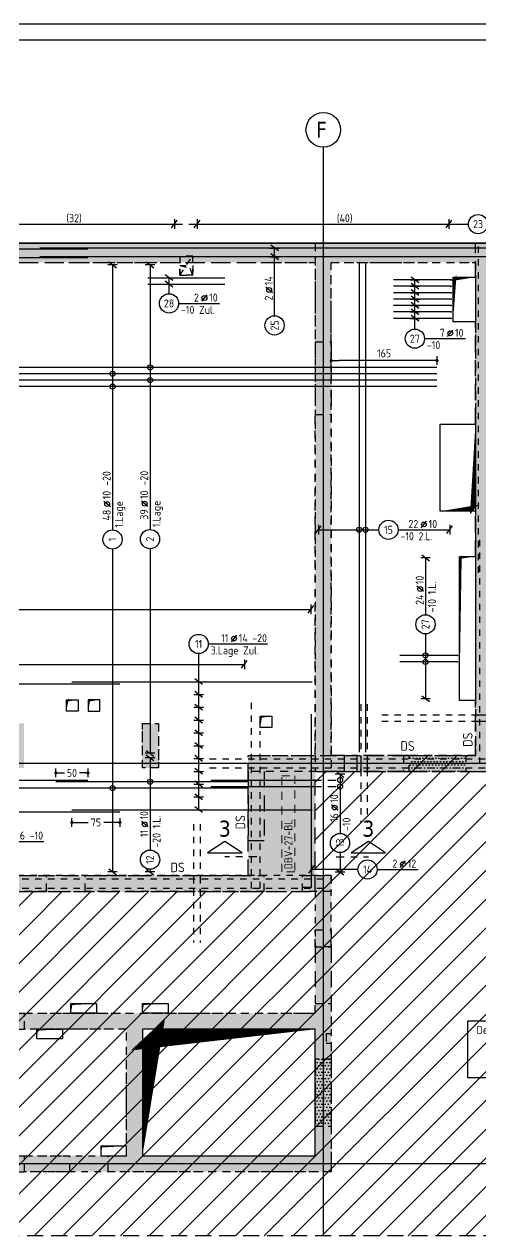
# Model space of a CAD drawing. Extents: x 0 to 77.2, y -0.6 to 30.
# Drawn here: x 32.38 to 39.51, y 10.78 to 29.7 of the extents above; entities that cross this region are included whole.
import ezdxf
from ezdxf.enums import TextEntityAlignment as Align

# ---------------------------------------------------------------- set-up
doc = ezdxf.new("R2010")
doc.units = 0
doc.header["$LTSCALE"] = 0.5
for name, pattern in [('AUSGEZOGEN', [1000.01, 1000, 0.01]), ('DASHED', [0.75, 0.5, -0.25]), ('DOT', [0.175, 0.05, -0.125]), ('HIDDEN', [0.375, 0.25, -0.125]), ('HIDDEN2', [0.187, 0.125, -0.062]), ('PUNKT', [0.175, 0.05, -0.125]), ('STRICHLINIE', [0.75, 0.5, -0.25]), ('STRICHPUNKT2', [0.55, 0.25, -0.125, 0.05, -0.125]), ('VERDECKT', [0.375, 0.25, -0.125])]:
    doc.linetypes.add(name, pattern=pattern)
for name, color, linetype in [('ACHSEN', 7, 'Continuous'), ('BETON', 7, 'Continuous'), ('Brüstung 1.UG', 7, 'Continuous'), ('Brüstung EG', 7, 'Continuous'), ('DD', 7, 'Continuous'), ('DRUEBER', 7, 'Continuous'), ('DS', 7, 'Continuous'), ('EG', 7, 'Continuous'), ('grau_dunkel', 7, 'Continuous'), ('grau_hell', 7, 'Continuous'), ('grau_mittel', 7, 'Continuous'), ('HILFE', 7, 'Continuous'), ('MASSE', 7, 'Continuous'), ('OBJEKT', 7, 'Continuous'), ('RAHMEN', 7, 'Continuous'), ('RND', 7, 'Continuous'), ('SCHATTEN', 7, 'Continuous'), ('SCHNITTE', 7, 'Continuous'), ('SFP_Achsen', 7, 'Continuous'), ('TEXT', 7, 'Continuous'), ('TWP_Auflager_Schraff', 7, 'Continuous'), ('VERDECKT', 7, 'Continuous'), ('VERDECKT2', 7, 'Continuous')]:
    doc.layers.add(name, color=color, linetype=linetype)
doc.styles.add('helv', font='tahoma.ttf')
doc.styles.add('txt', font='isocp.shx')
doc.dimstyles.new('DOT_I', dxfattribs={"dimscale": 0.5, "dimtxt": 0.25, "dimasz": 0.25, "dimexe": 0.1, "dimexo": 0.3, "dimgap": 0.1, "dimtad": 1, "dimdec": 3, "dimzin": 3, "dimtxsty": 'txt', "dimblk": 'DOT', "dimblk1": 'DOT', "dimblk2": 'DOT', "dimsah": 1, "dimcen": 0.1, "dimse1": 1, "dimse2": 1, "dimazin": 0, "dimtfac": 1, "dimtdec": 4, "dimtix": 1, "dimtmove": 2, "dimatfit": 3, "dimfxl": 0, "dimtvp": 1, "dimtolj": 1, "dimtzin": 0, "dimarcsym": 0})
pattern_1 = [(0, (-74.13047, 366.186844), (0.025, 0.05), [0, -0.05])]

# ---------------------------------------------------------------- blocks, each defined once
blk = doc.blocks.new('DOT')
at = {"layer": 'MASSE', "color": 7, "linetype": 'Continuous'}
for p, q in [((0, 0), (-1, 0)), ((0, 0.54), (0, -0.54))]:
    blk.add_line(p, q, dxfattribs=at)
at = {"layer": 'MASSE', "color": 7, "linetype": 'Continuous', "const_width": 0.2}
blk.add_lwpolyline([(-0.1, 0, 1), (0.1, 0, 1)], format="xyb", close=True, dxfattribs=at)
blk = doc.blocks.new('*D20')
at = {"layer": 'Defpoints', "color": 0, "linetype": 'AUSGEZOGEN', "transparency": 16777216}
for p in [(37.179, 24.448), (37.179, 24.448), (38.829, 24.448)]:
    blk.add_point(p, dxfattribs=at)
at = {"layer": 'MASSE', "color": 0, "linetype": 'AUSGEZOGEN', "lineweight": -2, "transparency": 16777216}
blk.add_line((38.704, 24.448), (37.304, 24.448), dxfattribs=at)
at = {"layer": 'MASSE', "color": 0, "linetype": 'AUSGEZOGEN', "lineweight": -2, "transparency": 16777216, "xscale": 0.125, "yscale": 0.125, "zscale": 0.125, "rotation": 180}
blk.add_blockref('DOT', (37.179, 24.448), dxfattribs=at)
at = {"layer": 'MASSE', "color": 0, "linetype": 'AUSGEZOGEN', "lineweight": -2, "transparency": 16777216, "xscale": 0.125, "yscale": 0.125, "zscale": 0.125}
blk.add_blockref('DOT', (38.829, 24.448), dxfattribs=at)
at = {"layer": 'MASSE', "color": 0, "linetype": 'AUSGEZOGEN', "transparency": 16777216, "insert": (38.004, 24.56), "char_height": 0.125, "attachment_point": 5, "style": 'txt'}
blk.add_mtext('\\A1;165', dxfattribs=at)
blk = doc.blocks.new('lei_gre')
at = {"layer": 'RND', "color": 7, "linetype": 'Continuous'}
for p, q in [((-0.09, -0.12), (0.09, 0.12)), ((0, 0.15), (0, -0.15))]:
    blk.add_line(p, q, dxfattribs=at)
blk = doc.blocks.new('RND_LEI')
at = {"layer": 'RND', "color": 7, "linetype": 'Continuous'}
blk.add_line((1.022, 0.066), (1.19, 0.27), dxfattribs=at)
for centre, radius in [((0, 0), 0.3), ((1.106, 0.168), 0.075)]:
    blk.add_circle(centre, radius, dxfattribs=at)
at = {"layer": 'RND', "color": 7, "linetype": 'Continuous', "style": 'txt'}
blk.add_attdef('POSL', text='', height=0.25, dxfattribs=at).set_placement((0, 0), align=Align.MIDDLE)
blk.add_attdef('ANZ', text='', height=0.25, dxfattribs=at).set_placement((0.931, 0.057), align=Align.RIGHT)
for tag, p in [('DUM', (1.253, 0.057)), ('ABSTD', (1.674, 0.057)), ('POSTXT', (0.374, -0.327))]:
    blk.add_attdef(tag, p, '', height=0.25, dxfattribs=at)
blk = doc.blocks.new('*D33')
at = {"layer": 'Defpoints', "color": 0, "linetype": 'AUSGEZOGEN', "transparency": 16777216}
for p in [(32.879, 18.008), (32.879, 18.008), (33.379, 18.008)]:
    blk.add_point(p, dxfattribs=at)
at = {"layer": 'MASSE', "color": 0, "linetype": 'AUSGEZOGEN', "lineweight": -2, "transparency": 16777216}
for p, q in [((33.004, 18.008), (33.011, 18.008)), ((33.254, 18.008), (33.248, 18.008))]:
    blk.add_line(p, q, dxfattribs=at)
at = {"layer": 'MASSE', "color": 0, "linetype": 'AUSGEZOGEN', "lineweight": -2, "transparency": 16777216, "xscale": 0.125, "yscale": 0.125, "zscale": 0.125, "rotation": 180}
blk.add_blockref('DOT', (32.879, 18.008), dxfattribs=at)
at = {"layer": 'MASSE', "color": 0, "linetype": 'AUSGEZOGEN', "lineweight": -2, "transparency": 16777216, "xscale": 0.125, "yscale": 0.125, "zscale": 0.125}
blk.add_blockref('DOT', (33.379, 18.008), dxfattribs=at)
at = {"layer": 'MASSE', "color": 0, "linetype": 'AUSGEZOGEN', "transparency": 16777216, "insert": (33.129, 18.008), "char_height": 0.125, "attachment_point": 5, "style": 'txt'}
blk.add_mtext('\\A1;50', dxfattribs=at)
blk = doc.blocks.new('*D39')
at = {"layer": 'Defpoints', "color": 0, "linetype": 'AUSGEZOGEN', "transparency": 16777216}
for p in [(33.129, 17.235), (33.129, 17.235), (33.879, 17.235)]:
    blk.add_point(p, dxfattribs=at)
at = {"layer": 'MASSE', "color": 0, "linetype": 'AUSGEZOGEN', "lineweight": -2, "transparency": 16777216}
for p, q in [((33.254, 17.235), (33.383, 17.235)), ((33.754, 17.235), (33.626, 17.235))]:
    blk.add_line(p, q, dxfattribs=at)
at = {"layer": 'MASSE', "color": 0, "linetype": 'AUSGEZOGEN', "lineweight": -2, "transparency": 16777216, "xscale": 0.125, "yscale": 0.125, "zscale": 0.125, "rotation": 180}
blk.add_blockref('DOT', (33.129, 17.235), dxfattribs=at)
at = {"layer": 'MASSE', "color": 0, "linetype": 'AUSGEZOGEN', "lineweight": -2, "transparency": 16777216, "xscale": 0.125, "yscale": 0.125, "zscale": 0.125}
blk.add_blockref('DOT', (33.879, 17.235), dxfattribs=at)
at = {"layer": 'MASSE', "color": 0, "linetype": 'AUSGEZOGEN', "transparency": 16777216, "insert": (33.504, 17.235), "char_height": 0.125, "attachment_point": 5, "style": 'txt'}
blk.add_mtext('\\A1;75', dxfattribs=at)
blk = doc.blocks.new('SCHN-1')
at = {"layer": 'SCHNITTE', "color": 5, "linetype": 'Continuous'}
blk.add_lwpolyline([(0.54, 0.125), (0, 0.485), (-0.54, 0.125)], close=True, dxfattribs=at)
at = {"layer": 'SCHNITTE', "color": 6, "linetype": 'Continuous', "style": 'helv'}
blk.add_attdef('SCHN-1', text='', height=0.5, dxfattribs=at).set_placement((0, 0.635), align=Align.CENTER)
blk = doc.blocks.new('A1-35-0')
at = {"layer": 'RAHMEN'}
blk.add_line((118.9, 59.4), (0, 59.4), dxfattribs=at)
at = {"layer": 'RAHMEN', "color": 5}
blk.add_line((118.4, 58.9), (2, 58.9), dxfattribs=at)

msp = doc.modelspace()

# ---------------------------------------------------------------- hatches: boundary and pattern name
at = {"layer": 'Brüstung 1.UG', "linetype": 'AUSGEZOGEN'}
h = msp.add_hatch(dxfattribs=at)
h.set_pattern_fill('DOTS', color=102, scale=0.8, double=1)
h.set_pattern_definition([(0, (-73.44199, 466.186844), (0.025, 0.05), [0, -0.05])])
h.paths.add_polyline_path([(36.9295, 13.0737), (37.1795, 13.0737), (37.1795, 13.5403), (36.9295, 13.5403)])
h.paths.add_polyline_path([(36.9295, 12.4903), (37.1795, 12.4903), (37.1795, 13.0737), (36.9295, 13.0737)])
at = {"layer": 'Brüstung EG', "linetype": 'DOT'}
h = msp.add_hatch(dxfattribs=at)
h.set_pattern_fill('DOTS', color=102, scale=0.8, double=1)
h.set_pattern_definition(pattern_1)
h.paths.add_polyline_path([(14.4045, 25.9803), (14.4045, 26.2803), (10.9295, 26.2803), (10.9295, 25.9803)])
h.paths.add_polyline_path([(21.9045, 25.9803), (21.9045, 26.2803), (14.7045, 26.2803), (14.7045, 25.9803)])
h.paths.add_polyline_path([(29.4045, 25.9803), (29.4045, 26.2803), (22.2045, 26.2803), (22.2045, 25.9803)])
h.paths.add_polyline_path([(36.9295, 25.9803), (36.9295, 26.2803), (29.7045, 26.2803), (29.7045, 25.9803)])
h.paths.add_polyline_path([(43.1545, 12.0553), (43.4545, 12.0553), (43.4545, 18.0303), (43.1545, 18.0303)])
h.paths.add_polyline_path([(43.1545, 10.7803), (43.4545, 10.7803), (43.4545, 11.7553), (43.1545, 11.7553)])
h = msp.add_hatch(dxfattribs=at)
h.set_pattern_fill('DOTS', color=102, scale=0.8, double=1)
h.set_pattern_definition([(0, (-44.31547, 366.186844), (0.025, 0.05), [0, -0.05])])
h.paths.add_polyline_path([(39.2795, 18.2803), (38.3945, 18.2803), (38.3945, 18.1553), (39.2795, 18.1553)])
h.paths.add_polyline_path([(39.2795, 18.1553), (38.3945, 18.1553), (38.3945, 18.0303), (39.2795, 18.0303)])
at = {"layer": 'EG', "linetype": 'AUSGEZOGEN'}
h = msp.add_hatch(dxfattribs=at)
h.set_pattern_fill('DOTS', scale=0.8, double=1)
h.set_pattern_definition(pattern_1)
h.paths.add_polyline_path([(39.4295, 25.9803), (39.4295, 18.2803), (39.2795, 18.2803), (39.2795, 18.0303), (39.6795, 18.0303), (39.6795, 25.9803), (43.1545, 25.9803), (43.1545, 21.2803), (43.4545, 21.2803), (43.4545, 26.2803), (36.9295, 26.2803), (36.9295, 18.0303), (38.3945, 18.0303), (38.3945, 18.2803), (37.1795, 18.2803), (37.1795, 25.9803)])
h.paths.add_polyline_path([(43.1545, 18.0303), (43.4545, 18.0303), (43.4545, 18.7803), (43.1545, 18.7803)], flags=17)
h.paths.add_polyline_path([(43.4545, 11.7553), (43.4545, 12.0553), (43.1545, 12.0553), (43.1545, 11.7553)])
h.paths.add_polyline_path([(8.4295, 16.1553), (14.5145, 16.1553), (14.5145, 12.0303), (14.3645, 12.0303), (14.3645, 11.7803), (14.9145, 11.7803), (14.9145, 12.0303), (14.7645, 12.0303), (14.7645, 14.7153), (17.6145, 14.7153), (17.6145, 12.0303), (15.9245, 12.0303), (15.9245, 11.7803), (28.8495, 11.7803), (28.8495, 12.0303), (20.2295, 12.0303), (20.2295, 15.3753), (21.3545, 15.3753), (21.3545, 15.6253), (20.2295, 15.6253), (20.2295, 16.4053), (17.4645, 16.4053), (17.4645, 16.1553), (17.6145, 16.1553), (17.6145, 14.9653), (14.7645, 14.9653), (14.7645, 16.1553), (16.5795, 16.1553), (16.5795, 16.4053), (8.1795, 16.4053), (8.1795, 11.7803), (8.5792, 11.7803), (8.5792, 12.0303), (8.4295, 12.0303)])
h.paths.add_polyline_path([(9.5895, 12.0303), (9.5895, 11.7803), (13.3545, 11.7803), (13.3545, 12.0303)], flags=17)
h.paths.add_polyline_path([(17.8645, 12.0303), (18.7795, 12.0303), (18.7795, 16.1553), (17.8645, 16.1553)], flags=16)
h.paths.add_polyline_path([(19.9795, 16.1553), (19.0295, 16.1553), (19.0295, 12.0303), (19.9795, 12.0303)], flags=16)
h.paths.add_polyline_path([(22.7545, 15.6253), (22.7545, 15.3753), (25.1045, 15.3753), (25.1045, 15.6253)], flags=17)
h.paths.add_polyline_path([(28.6545, 15.3753), (28.6545, 15.6253), (26.5045, 15.6253), (26.5045, 15.3753)], flags=17)
h.paths.add_polyline_path([(30.0545, 15.6253), (30.0545, 15.3753), (31.1045, 15.3753), (31.1045, 12.0303), (29.8595, 12.0303), (29.8595, 11.7803), (31.5045, 11.7803), (31.5045, 12.0303), (31.3545, 12.0303), (31.3545, 14.0053), (31.5045, 14.0053), (31.5045, 14.2553), (31.3545, 14.2553), (31.3545, 16.1553), (36.9295, 16.1553), (36.9295, 15.29), (37.1795, 15.29), (37.1795, 16.4053), (31.1045, 16.4053), (31.1045, 15.6253)])
h.paths.add_polyline_path([(32.3895, 14.2553), (32.3895, 14.0053), (33.9795, 14.0053), (33.9795, 12.0303), (32.3895, 12.0303), (32.3895, 11.7803), (37.1795, 11.7803), (37.1795, 12.4903), (36.9295, 12.4903), (36.9295, 12.0303), (34.2295, 12.0303), (34.2295, 14.0053), (36.9295, 14.0053), (36.9295, 13.5403), (37.1795, 13.5403), (37.1795, 14.405), (36.9295, 14.405), (36.9295, 14.2553)])
h.paths.add_polyline_path([(34.2295, 18.0853), (34.4795, 18.0853), (34.4795, 18.7803), (34.2295, 18.7803)])
h.paths.add_polyline_path([(32.3795, 18.7803), (32.1295, 18.7803), (32.1295, 18.0853), (32.3795, 18.0853)])
h.paths.add_polyline_path([(30.7295, 18.7803), (30.4795, 18.7803), (30.4795, 18.0853), (30.7295, 18.0853)])
h.paths.add_polyline_path([(28.6295, 18.7803), (28.3795, 18.7803), (28.3795, 18.0853), (28.6295, 18.0853)])
h.paths.add_polyline_path([(26.7295, 18.0853), (26.9795, 18.0853), (26.9795, 18.7803), (26.7295, 18.7803)])
h.paths.add_polyline_path([(24.8795, 18.7803), (24.6295, 18.7803), (24.6295, 18.0853), (24.8795, 18.0853)])
h.paths.add_polyline_path([(23.2295, 18.7803), (22.9795, 18.7803), (22.9795, 18.0853), (23.2295, 18.0853)])
h.paths.add_polyline_path([(21.1295, 18.7803), (20.8795, 18.7803), (20.8795, 18.0853), (21.1295, 18.0853)])
h.paths.add_polyline_path([(19.4795, 18.7803), (19.2295, 18.7803), (19.2295, 18.0853), (19.4795, 18.0853)])
h.paths.add_polyline_path([(17.3795, 18.7803), (17.1295, 18.7803), (17.1295, 18.0853), (17.3795, 18.0853)])
h.paths.add_polyline_path([(15.4795, 18.0853), (15.7295, 18.0853), (15.7295, 18.7803), (15.4795, 18.7803)])
h.paths.add_polyline_path([(13.3795, 18.0853), (13.6295, 18.0853), (13.6295, 18.7803), (13.3795, 18.7803)])
h.paths.add_polyline_path([(9.4645, 18.2803), (9.4645, 18.0303), (10.9295, 18.0303), (10.9295, 26.2803), (4.5295, 26.2803), (4.5295, 19.2053), (4.4795, 19.2053), (4.4795, 14.4753), (4.0245, 14.4753), (4.0245, 14.1753), (4.6895, 14.1753), (4.6895, 25.9803), (8.1795, 25.9803), (8.1795, 18.0303), (8.5795, 18.0303), (8.5795, 18.2803), (8.4295, 18.2803), (8.4295, 25.9803), (10.6795, 25.9803), (10.6795, 18.2803)])
h.paths.add_polyline_path([(14.7045, 25.9803), (14.7045, 26.2803), (14.4045, 26.2803), (14.4045, 25.9803)])
h.paths.add_polyline_path([(21.9045, 26.2803), (21.9045, 25.9803), (22.2045, 25.9803), (22.2045, 26.2803)])
h.paths.add_polyline_path([(29.7045, 25.9803), (29.7045, 26.2803), (29.4045, 26.2803), (29.4045, 25.9803)])
h.paths.add_polyline_path([(4.4795, 10.7803), (4.6895, 10.7803), (4.6895, 12.1253), (4.0245, 12.1253), (4.0245, 11.8253), (4.4795, 11.8253)])
at = {"layer": 'grau_hell', "linetype": 'AUSGEZOGEN'}
h = msp.add_hatch(dxfattribs=at)
h.set_pattern_fill('ANSI31', color=9, scale=0.1, style=0, double=1)
h.set_pattern_definition([(45, (74.48588, 12.31453), (-0.2245064, 0.2245064), [])])
h.paths.add_polyline_path([(8.1795, 20.7903), (6.7295, 20.7903), (6.7295, 20.6503), (6.2045, 20.6503), (6.2045, 20.7903), (4.5295, 20.7903), (4.5295, 19.2053), (4.4795, 19.2053), (4.4795, 14.4753), (4.0245, 14.4753), (4.0245, 11.8253), (4.4795, 11.8253), (4.4795, 10.7803), (43.4545, 10.7803), (43.4545, 21.7903), (41.7045, 21.7903), (41.7045, 21.6503), (41.1295, 21.6503), (41.1295, 21.7903), (39.6795, 21.7903), (39.6795, 18.0303), (39.2795, 18.0303), (39.2795, 18.2803), (38.3945, 18.2803), (38.3945, 18.0303), (36.9295, 18.0303), (36.9295, 16.1553), (31.3545, 16.1553), (31.3545, 11.7803), (23.867, 11.7803), (23.867, 15.3753), (22.7545, 15.3753), (22.7545, 15.6253), (21.3545, 15.6253), (21.3545, 15.3753), (19.9795, 15.3753), (19.9795, 12.0303), (17.8645, 12.0303), (17.8645, 16.1553), (17.4645, 16.1553), (17.4645, 16.4053), (16.5795, 16.4053), (16.5795, 16.1553), (10.9295, 16.1553), (10.9295, 18.0303), (9.4645, 18.0303), (9.4645, 18.2803), (8.5795, 18.2803), (8.5795, 18.0303), (8.1795, 18.0303)])
at = {"layer": 'grau_hell'}
h = msp.add_hatch(color=9, dxfattribs=at)
h.paths.add_polyline_path([(37.5794, 18.2803), (37.3795, 18.2803), (37.3795, 18.0303), (37.5794, 18.0303)])
h.paths.add_polyline_path([(32.7345, 16.4053), (32.7345, 16.1553), (33.3345, 16.1553), (33.3345, 16.4053)])
h.paths.add_polyline_path([(31.1045, 15.1753), (31.3545, 15.1753), (31.3545, 15.3753), (31.1045, 15.3753)])
h.paths.add_polyline_path([(31.3545, 13.8053), (31.3545, 14.0053), (31.1045, 14.0053), (31.1045, 13.8053)])
h.paths.add_polyline_path([(30.1045, 11.7803), (30.1045, 12.0303), (29.9045, 12.0303), (29.9045, 11.7803)])
msp.add_hatch(color=9, dxfattribs=at).paths.add_polyline_path([(36.1295, 16.9553), (35.8795, 16.9553), (35.8795, 16.4053), (36.1295, 16.4053), (36.1295, 16.1553), (36.7295, 16.1553), (36.7295, 16.4053), (36.9295, 16.4053), (36.9295, 18.0303), (36.1295, 18.0303)])
at = {"layer": 'grau_mittel'}
h = msp.add_hatch(color=61, dxfattribs=at)
h.paths.add_polyline_path([(43.1545, 21.9983), (43.1545, 21.2803), (43.4545, 21.2803), (43.4545, 26.2803), (36.9295, 26.2803), (36.9295, 24.7403), (37.1795, 24.7403), (37.1795, 25.9803), (39.4295, 25.9803), (39.4295, 18.2803), (38.3045, 18.2803), (38.3045, 18.0303), (39.6795, 18.0303), (39.6795, 25.9803), (43.1545, 25.9803)])
h.paths.add_polyline_path([(43.4545, 21.2803), (43.1545, 21.2803), (43.1545, 18.7803), (43.4545, 18.7803)], flags=17)
h.paths.add_polyline_path([(43.4545, 18.7803), (43.1545, 18.7803), (43.1545, 18.0303), (43.4545, 18.0303)], flags=17)
h.paths.add_polyline_path([(43.1545, 12.0553), (43.4545, 12.0553), (43.4545, 18.0303), (43.1545, 18.0303)])
h.paths.add_polyline_path([(43.4545, 11.7553), (43.4545, 12.0553), (43.1545, 12.0553), (43.1545, 11.7553)])
h.paths.add_polyline_path([(43.4545, 11.7553), (43.1545, 11.7553), (43.1545, 10.7803), (43.4545, 10.7803)])
h.paths.add_polyline_path([(37.1795, 24.7403), (36.9295, 24.7403), (36.9295, 23.6053), (37.1795, 23.6053)], flags=17)
h.paths.add_polyline_path([(36.9295, 18.2803), (35.8795, 18.2803), (35.8795, 18.0303), (37.1795, 18.0303), (37.1795, 23.6053), (36.9295, 23.6053)])
h.paths.add_polyline_path([(37.3795, 18.2803), (37.1795, 18.2803), (37.1795, 18.0303), (37.3795, 18.0303)], flags=17)
h.paths.add_polyline_path([(38.3045, 18.0303), (38.3045, 18.2803), (37.5794, 18.2803), (37.5794, 18.0303)], flags=17)
h.paths.add_polyline_path([(35.8795, 16.9553), (36.1295, 16.9553), (36.1295, 18.0303), (35.8795, 18.0303)])
h.paths.add_polyline_path([(36.7295, 16.4053), (36.7295, 16.1553), (37.1795, 16.1553), (37.1795, 16.4053)])
h.paths.add_polyline_path([(36.1295, 16.1553), (36.1295, 16.4053), (33.3345, 16.4053), (33.3345, 16.1553)])
h.paths.add_polyline_path([(32.7345, 16.1553), (32.7345, 16.4053), (31.1045, 16.4053), (31.1045, 15.3753), (31.3545, 15.3753), (31.3545, 16.1553)])
h.paths.add_polyline_path([(31.3545, 15.1753), (31.1045, 15.1753), (31.1045, 14.0053), (31.5045, 14.0053), (31.5045, 14.2553), (31.3545, 14.2553), (31.3545, 14.2553)])
h.paths.add_polyline_path([(32.3895, 14.0053), (32.3895, 14.2553), (31.5045, 14.2553), (31.5045, 14.0053)])
h.paths.add_polyline_path([(32.3895, 14.2553), (32.3895, 14.0053), (33.9795, 14.0053), (33.9795, 12.0303), (33.6945, 12.0303), (33.6945, 11.7803), (37.1795, 11.7803), (37.1795, 12.4903), (36.9295, 12.4903), (36.9295, 12.0303), (34.2295, 12.0303), (34.2295, 14.0053), (36.9295, 14.0053), (36.9295, 13.5403), (37.1795, 13.5403), (37.1795, 13.7903), (37.0995, 13.7903), (37.0995, 13.9403), (37.1795, 13.9403), (37.1795, 14.405), (36.9295, 14.405), (36.9295, 14.2553)])
h.paths.add_polyline_path([(36.9295, 14.405), (37.1795, 14.405), (37.1795, 15.29), (36.9295, 15.29)])
h.paths.add_polyline_path([(37.1795, 15.29), (37.1795, 15.5553), (36.9295, 15.5553), (36.9295, 15.29)])
h.paths.add_polyline_path([(37.1795, 13.5403), (36.9295, 13.5403), (36.9295, 12.4903), (37.1795, 12.4903)], flags=17)
h.paths.add_polyline_path([(32.3895, 12.0303), (32.3895, 11.7803), (33.0945, 11.7803), (33.0945, 12.0303)])
h.paths.add_polyline_path([(32.3895, 11.7803), (32.3895, 12.0303), (31.5045, 12.0303), (31.5045, 11.7803)])
h.paths.add_polyline_path([(31.5045, 11.7803), (31.5045, 12.0303), (31.3545, 12.0303), (31.3545, 13.8053), (31.1045, 13.8053), (31.1045, 12.0303), (30.1045, 12.0303), (30.1045, 11.7803)])
h.paths.add_polyline_path([(20.7295, 12.0303), (20.7295, 11.7803), (29.9045, 11.7803), (29.9045, 12.0303)])
h.paths.add_polyline_path([(20.5295, 11.7803), (20.5295, 12.0303), (19.0295, 12.0303), (19.0295, 16.1553), (19.9795, 16.1553), (20.2295, 16.1553), (20.2295, 16.4053), (17.4645, 16.4053), (17.4645, 16.1553), (17.6145, 16.1553), (17.6145, 14.9653), (16.3245, 14.9653), (16.3245, 14.7153), (17.8645, 14.7153), (17.8645, 16.1553), (18.7795, 16.1553), (18.7795, 12.0303), (17.8645, 12.0303), (16.3245, 12.0303), (16.3245, 11.7803)])
h.paths.add_polyline_path([(15.9245, 11.7803), (16.1245, 11.7803), (16.1245, 12.0303), (15.9245, 12.0303)])
h.paths.add_polyline_path([(15.9245, 11.7803), (15.9245, 12.0303), (14.9145, 12.0303), (14.9145, 11.7803)])
h.paths.add_polyline_path([(14.9145, 11.7803), (14.9145, 12.0303), (14.7645, 12.0303), (14.7645, 14.7153), (15.0145, 14.7153), (16.1245, 14.7153), (16.1245, 14.9653), (14.7645, 14.9653), (14.7645, 15.1153), (14.7645, 15.5103), (14.5145, 15.5103), (14.5145, 12.0303), (14.3645, 12.0303), (14.3645, 11.7803)])
h.paths.add_polyline_path([(14.3645, 11.7803), (14.3645, 12.0303), (13.3545, 12.0303), (13.3545, 11.7803)])
h.paths.add_polyline_path([(13.1545, 11.7803), (13.3545, 11.7803), (13.3545, 12.0303), (13.1545, 12.0303)], flags=16)
h.paths.add_polyline_path([(12.9545, 11.7803), (12.9545, 12.0303), (9.9895, 12.0303), (9.9895, 11.7803)], flags=16)
h.paths.add_polyline_path([(9.5895, 11.7803), (9.7895, 11.7803), (9.7895, 12.0303), (9.5895, 12.0303)], flags=16)
h.paths.add_polyline_path([(9.5895, 11.7803), (9.5895, 12.0303), (8.5795, 12.0303), (8.5795, 11.7803)])
h.paths.add_polyline_path([(8.5795, 11.7803), (8.5795, 12.0303), (8.4295, 12.0303), (8.4295, 16.1553), (14.5145, 16.1553), (14.5145, 15.6603), (14.7645, 15.6603), (14.7645, 16.1553), (14.9145, 16.1553), (15.8245, 16.1553), (15.8245, 16.4053), (8.1795, 16.4053), (8.1795, 11.7803)])
h.paths.add_polyline_path([(16.5795, 16.1553), (16.5795, 16.4053), (16.2245, 16.4053), (16.2245, 16.1553)])
h.paths.add_polyline_path([(17.4645, 16.1553), (17.4645, 16.4053), (16.5795, 16.4053), (16.5795, 16.1553)], flags=17)
h.paths.add_polyline_path([(10.6795, 16.4053), (10.9295, 16.4053), (10.9295, 18.0303), (10.6795, 18.0303)])
h.paths.add_polyline_path([(10.9295, 26.2803), (4.5295, 26.2803), (4.5295, 19.2053), (4.4795, 19.2053), (4.4795, 14.4753), (4.0245, 14.4753), (4.0245, 14.1753), (4.6895, 14.1753), (4.6895, 25.9803), (4.7545, 25.9803), (4.7545, 25.9803), (8.1795, 25.9803), (8.1795, 21.1153), (8.1795, 18.0303), (9.5545, 18.0303), (9.5545, 18.2803), (8.4295, 18.2803), (8.4295, 25.9803), (8.6295, 25.9803), (10.6795, 25.9803), (10.6795, 24.7403), (10.9295, 24.7403)])
h.paths.add_polyline_path([(10.6795, 23.6053), (10.9295, 23.6053), (10.9295, 24.7403), (10.6795, 24.7403)])
h.paths.add_polyline_path([(10.6795, 18.0303), (10.9295, 18.0303), (10.9295, 23.6053), (10.6795, 23.6053)])
h.paths.add_polyline_path([(9.9795, 18.2803), (9.8294, 18.2803), (9.8294, 18.0303), (10.6795, 18.0303), (10.6795, 18.2803)], flags=17)
h.paths.add_polyline_path([(9.6295, 18.2803), (9.5545, 18.2803), (9.5545, 18.0303), (9.6295, 18.0303)], flags=17)
h.paths.add_polyline_path([(10.9295, 26.2803), (10.9295, 25.9803), (14.4045, 25.9803), (14.4045, 26.2803)])
h.paths.add_polyline_path([(14.7045, 26.2803), (14.4045, 26.2803), (14.4045, 25.9803), (14.7045, 25.9803)])
h.paths.add_polyline_path([(21.9045, 25.9803), (21.9045, 26.2803), (14.7045, 26.2803), (14.7045, 25.9803)])
h.paths.add_polyline_path([(22.2045, 25.9803), (22.2045, 26.2803), (21.9045, 26.2803), (21.9045, 25.9803)])
h.paths.add_polyline_path([(29.4045, 25.9803), (29.4045, 26.2803), (22.2045, 26.2803), (22.2045, 25.9803)])
h.paths.add_polyline_path([(29.4045, 25.9803), (29.7045, 25.9803), (29.7045, 26.2803), (29.4045, 26.2803)])
h.paths.add_polyline_path([(36.9295, 25.9803), (36.9295, 26.2803), (29.7045, 26.2803), (29.7045, 25.9803)])
h.paths.add_polyline_path([(4.7545, 14.1753), (4.4045, 14.1753), (4.4045, 12.1253), (4.7545, 12.1253)])
h.paths.add_polyline_path([(4.0245, 12.1253), (4.0245, 11.8253), (4.4795, 11.8253), (4.4795, 10.7803), (4.6895, 10.7803), (4.6895, 12.1253)])
h.paths.add_polyline_path([(13.3795, 18.0853), (13.6295, 18.0853), (13.6295, 18.7803), (13.3795, 18.7803)])
h.paths.add_polyline_path([(15.4795, 18.0853), (15.7295, 18.0853), (15.7295, 18.7803), (15.4795, 18.7803)])
h.paths.add_polyline_path([(17.3795, 18.7803), (17.1295, 18.7803), (17.1295, 18.0853), (17.3795, 18.0853)])
h.paths.add_polyline_path([(19.4795, 18.7803), (19.2295, 18.7803), (19.2295, 18.0853), (19.4795, 18.0853)])
h.paths.add_polyline_path([(20.8795, 18.0853), (21.1295, 18.0853), (21.1295, 18.7803), (20.8795, 18.7803)])
h.paths.add_polyline_path([(23.2295, 18.7803), (22.9795, 18.7803), (22.9795, 18.0853), (23.2295, 18.0853)])
h.paths.add_polyline_path([(24.6295, 18.0853), (24.8795, 18.0853), (24.8795, 18.7803), (24.6295, 18.7803)])
h.paths.add_polyline_path([(26.9795, 18.7803), (26.7295, 18.7803), (26.7295, 18.0853), (26.9795, 18.0853)])
h.paths.add_polyline_path([(28.6295, 18.7803), (28.3795, 18.7803), (28.3795, 18.0853), (28.6295, 18.0853)])
h.paths.add_polyline_path([(30.7295, 18.7803), (30.4795, 18.7803), (30.4795, 18.0853), (30.7295, 18.0853)])
h.paths.add_polyline_path([(32.3795, 18.7803), (32.1295, 18.7803), (32.1295, 18.0853), (32.3795, 18.0853)])
h.paths.add_polyline_path([(34.4795, 18.7803), (34.2295, 18.7803), (34.2295, 18.0853), (34.4795, 18.0853)])
h.paths.add_polyline_path([(39.6795, 18.2803), (39.6795, 18.0303), (43.1545, 18.0303), (43.1545, 18.2803)])

# ---------------------------------------------------------------- linework, layer by layer
at = {"layer": 'ACHSEN', "color": 140, "linetype": 'AUSGEZOGEN'}
for p, q in [((37.0545, 27.7803), (37.0545, 10.7803)), ((43.4545, 26.2803), (2.2545, 26.2803)), ((43.4545, 18.1553), (2.2545, 18.1553)), ((43.4545, 11.9053), (2.2545, 11.9053))]:
    msp.add_line(p, q, dxfattribs=at)
at = {"layer": 'BETON', "color": 6, "linetype": 'AUSGEZOGEN'}
msp.add_line((4.5295, 26.2803), (43.4545, 26.2803), dxfattribs=at)
for points in [[(39.0795, 25.7503), (39.4295, 25.7503), (39.4295, 25.0503), (39.0795, 25.0503)], [(38.8795, 23.4553), (39.4295, 23.4553), (39.4295, 22.0953), (38.8795, 22.0953)], [(39.1795, 21.3903), (39.4295, 21.3903), (39.4295, 19.1403), (39.1795, 19.1403)], [(33.0445, 19.1503), (33.2245, 19.1503), (33.2245, 18.9703), (33.0445, 18.9703)], [(33.5645, 19.1503), (33.3845, 19.1503), (33.3845, 18.9703), (33.5645, 18.9703)], [(36.0688, 18.8953), (36.2488, 18.8953), (36.2488, 18.7153), (36.0688, 18.7153)], [(33.1145, 14.4053), (33.5145, 14.4053), (33.5145, 14.2553), (33.1145, 14.2553)], [(34.2295, 14.4053), (34.6295, 14.4053), (34.6295, 14.2553), (34.2295, 14.2553)], [(32.5794, 14.0053), (32.9795, 14.0053), (32.9795, 13.8553), (32.5794, 13.8553)], [(34.2295, 12.0303), (36.9295, 12.0303), (36.9295, 14.0053), (34.2295, 14.0053)], [(33.5795, 12.0303), (33.9795, 12.0303), (33.9795, 12.1803), (33.5795, 12.1803)]]:
    msp.add_lwpolyline(points, close=True, dxfattribs=at)
at = {"layer": 'Brüstung 1.UG', "color": 102, "linetype": 'DOT'}
for p, q in [((36.9295, 12.4903), (36.9295, 13.5403)), ((37.1795, 13.5403), (37.1795, 12.4903))]:
    msp.add_line(p, q, dxfattribs=at)
at = {"layer": 'Brüstung EG', "color": 102, "linetype": 'DOT'}
for p, q in [((29.7045, 26.2803), (36.9295, 26.2803)), ((29.7045, 25.9803), (36.9295, 25.9803)), ((38.3945, 18.2803), (39.2795, 18.2803)), ((39.2795, 18.0303), (38.3945, 18.0303))]:
    msp.add_line(p, q, dxfattribs=at)
at = {"layer": 'DD', "color": 7, "linetype": 'HIDDEN2'}
for p, q in [((34.8145, 25.9303), (34.9712, 25.8902)), ((34.9712, 25.8902), (35.0145, 25.7803))]:
    msp.add_line(p, q, dxfattribs=at)
msp.add_lwpolyline([(34.8145, 25.9303), (35.0145, 25.9303), (35.0145, 25.7803), (34.8145, 25.7803)], close=True, dxfattribs=at)
at = {"layer": 'DRUEBER', "color": 7, "linetype": 'PUNKT'}
msp.add_line((34.8145, 25.7803), (35.0145, 26.0803), dxfattribs=at)
msp.add_lwpolyline([(34.8145, 25.7803), (35.0145, 25.7803), (35.0145, 26.0803), (34.8145, 26.0803)], close=True, dxfattribs=at)
at = {"layer": 'DS', "color": 1, "linetype": 'DASHED'}
for p, q in [((39.4295, 25.7503), (39.4295, 26.2803)), ((39.4295, 23.4553), (39.4295, 25.0503)), ((39.4295, 21.3903), (39.4295, 22.0953)), ((39.4295, 18.2803), (39.4295, 19.1403)), ((35.8795, 16.4053), (35.8795, 18.2803)), ((35.8795, 18.2803), (39.4295, 18.2803)), ((36.9295, 16.1553), (36.9295, 18.0303)), ((36.9295, 18.0303), (39.6795, 18.0303)), ((31.1045, 16.4053), (35.8795, 16.4053)), ((31.3545, 16.1553), (36.9295, 16.1553))]:
    msp.add_line(p, q, dxfattribs=at)
at = {"layer": 'EG', "color": 7, "linetype": 'PUNKT', "lineweight": -2}
for points in [[(43.4545, 26.2803), (36.9295, 26.2803), (36.9295, 18.0303), (38.3945, 18.0303), (38.3945, 18.2803), (37.1795, 18.2803), (37.1795, 25.9803), (39.4295, 25.9803), (39.4295, 18.2803), (39.2795, 18.2803), (39.2795, 18.0303), (39.6795, 18.0303), (39.6795, 25.9803), (43.1545, 25.9803), (43.1545, 21.2803), (43.4545, 21.2803), (43.4545, 26.2803)], [(31.1045, 16.4053), (31.1045, 15.6253), (30.0545, 15.6253), (30.0545, 15.3753), (31.1045, 15.3753), (31.1045, 12.0303), (29.8595, 12.0303), (29.8595, 11.7803), (31.5045, 11.7803), (31.5045, 12.0303), (31.3545, 12.0303), (31.3545, 14.0053), (31.5045, 14.0053), (31.5045, 14.2553), (31.3545, 14.2553), (31.3545, 16.1553), (36.9295, 16.1553), (36.9295, 15.29), (37.1795, 15.29), (37.1795, 16.4053), (31.1045, 16.4053)], [(32.3895, 14.2553), (36.9295, 14.2553), (36.9295, 14.405), (37.1795, 14.405), (37.1795, 13.5403), (36.9295, 13.5403), (36.9295, 14.0053), (34.2295, 14.0053), (34.2295, 12.0303), (36.9295, 12.0303), (36.9295, 12.4903), (37.1795, 12.4903), (37.1795, 11.7803), (32.3895, 11.7803), (32.3895, 12.0303), (33.9795, 12.0303), (33.9795, 14.0053), (32.3895, 14.0053), (32.3895, 14.2553)]]:
    msp.add_lwpolyline(points, dxfattribs=at)
msp.add_lwpolyline([(34.2295, 18.7803), (34.4795, 18.7803), (34.4795, 18.0853), (34.2295, 18.0853)], close=True, dxfattribs=at)
at = {"layer": 'grau_dunkel', "color": 21}
msp.add_lwpolyline([(36.9295, 14.0053, 0, 0.31, 0), (34.2384, 13.8506, 0, 0, 0), (34.39, 13.9922, 0.3221, 0, 0), (34.2295, 12.0303, 0, 0, 0)], format="xyseb", dxfattribs=at)
at = {"layer": 'HILFE', "color": 102, "linetype": 'DASHED'}
msp.add_line((43.5545, 10.7803), (2.7545, 10.7803), dxfattribs=at)
at = {"layer": 'OBJEKT', "color": 1, "linetype": 'AUSGEZOGEN'}
msp.add_lwpolyline([(39.3123, 14.1353), (40.6241, 14.1353), (40.6241, 13.2462), (39.3123, 13.2462)], close=True, dxfattribs=at)
at = {"layer": 'RND', "color": 7, "linetype": 'AUSGEZOGEN'}
for p, q in [((31.5953, 26.5784), (34.7296, 26.5784)), ((35.085, 26.5784), (39.0162, 26.5784)), ((39.0162, 26.5784), (39.3209, 26.5784)), ((33.7631, 25.9434), (33.7631, 21.8035)), ((34.3488, 25.9427), (34.3488, 21.8093)), ((36.2934, 25.1469), (36.2934, 25.7869)), ((34.7957, 25.3405), (35.4357, 25.3405)), ((38.6343, 24.7899), (39.2743, 24.7899)), ((36.9771, 21.805), (37.9222, 21.805)), ((38.2222, 21.805), (39.0276, 21.805)), ((33.7631, 21.5035), (33.7631, 16.4631)), ((34.3488, 21.5093), (34.3488, 18.3157)), ((38.6502, 21.3664), (38.6502, 20.4783)), ((25.4979, 20.561), (36.8616, 20.561)), ((38.6502, 20.1783), (38.6502, 19.1666)), ((35.2578, 20.0223), (36.1845, 20.0223)), ((24.517, 19.7026), (35.8213, 19.7026)), ((34.3492, 18.2464), (34.3492, 16.8034)), ((37.3156, 17.9893), (37.3156, 17.0644)), ((31.7826, 16.9393), (32.6889, 16.9393)), ((37.3156, 16.7644), (37.3156, 16.4607)), ((34.3492, 16.5034), (34.3492, 16.4613)), ((37.8948, 16.5005), (38.5348, 16.5005))]:
    msp.add_line(p, q, dxfattribs=at)
at = {"layer": 'RND', "color": 7, "linetype": 'VERDECKT'}
msp.add_line((34.7296, 26.5784), (35.085, 26.5784), dxfattribs=at)
at = {"layer": 'RND', "color": 102, "linetype": 'AUSGEZOGEN'}
for p, q in [((36.2934, 25.7869), (36.2934, 26.2045)), ((34.6457, 25.4905), (34.6457, 25.741)), ((38.4843, 24.9399), (38.4843, 25.7071)), ((35.1078, 19.8723), (35.1078, 17.4328)), ((37.5948, 16.5005), (36.8711, 16.5005))]:
    msp.add_line(p, q, dxfattribs=at)
at = {"layer": 'RND', "color": 102, "linetype": 'VERDECKT'}
for p, q in [((36.8995, 17.8974), (37.3656, 17.8974)), ((36.8995, 17.7974), (37.3656, 17.7974))]:
    msp.add_line(p, q, dxfattribs=at)
at = {"layer": 'RND', "color": 1, "linetype": 'AUSGEZOGEN'}
for points in [[(33.3795, 26.1866), (25.5795, 26.1866)], [(40.4295, 26.2045), (32.6295, 26.2045)], [(33.3795, 26.0502), (25.5795, 26.0502)], [(40.4295, 26.0681), (32.6295, 26.0681)], [(37.6135, 25.9803), (37.6135, 18.3303)], [(37.7135, 25.9803), (37.7135, 18.3303)], [(34.3145, 25.741), (35.5145, 25.741)], [(34.3145, 25.641), (35.5145, 25.641)], [(39.0495, 25.7071), (38.1495, 25.7071)], [(39.0495, 25.6071), (38.1495, 25.6071)], [(39.0495, 25.5071), (38.1495, 25.5071)], [(39.0495, 25.4071), (38.1495, 25.4071)], [(39.0495, 25.3071), (38.1495, 25.3071)], [(39.0495, 25.2071), (38.1495, 25.2071)], [(39.0495, 25.1071), (38.1495, 25.1071)], [(38.8295, 24.2413), (27.3295, 24.2413)], [(38.8295, 24.3413), (31.0295, 24.3413)], [(38.8295, 24.0413), (27.3295, 24.0413)], [(38.8295, 24.1413), (31.0295, 24.1413)], [(39.1495, 19.8425), (38.2495, 19.8425)], [(39.1495, 19.7425), (38.2495, 19.7425)], [(22.0295, 19.4), (33.8795, 19.4)], [(33.1294, 19.4328), (36.8795, 19.4328)], [(36.7211, 16.2255), (36.8711, 16.2255), (36.8711, 18.9255)], [(39.657, 18.9104), (39.4669, 18.9104)], [(39.657, 18.8104), (39.4669, 18.8104)], [(37.6395, 18.2494), (37.6395, 18.0592)], [(37.7395, 18.2494), (37.7395, 18.0592)], [(21.8795, 17.8974), (33.3795, 17.8974)], [(35.8795, 17.8702), (32.8795, 17.8702)], [(35.2995, 17.8974), (36.8995, 17.8974)], [(35.2995, 17.7974), (36.8995, 17.7974)], [(35.8795, 17.7702), (24.3795, 17.7702)], [(33.1294, 17.4328), (36.8795, 17.4328)], [(22.0295, 17.4), (33.8795, 17.4)]]:
    msp.add_lwpolyline(points, dxfattribs=at)
at = {"layer": 'RND', "color": 1, "linetype": 'HIDDEN2'}
for points in [[(39.4709, 26.2303), (39.4709, 21.0503)], [(39.4931, 21.6503), (39.4931, 18.0803)], [(35.9317, 16.2053), (35.9317, 19.1803)], [(36.0705, 16.2053), (36.0705, 18.6617)], [(35.2795, 18.2286), (39.6295, 18.2286)], [(35.2795, 18.0855), (39.6295, 18.0855)], [(31.1545, 16.3569), (37.1295, 16.3569)], [(35.03, 16.3799), (35.03, 16.1897)], [(35.13, 16.3799), (35.13, 16.1897)], [(31.1545, 16.2108), (37.1295, 16.2108)]]:
    msp.add_lwpolyline(points, dxfattribs=at)
at = {"layer": 'RND', "color": 7, "linetype": 'AUSGEZOGEN'}
for points, const_width in [([(39.0425, 25.7071, 1), (39.0565, 25.7071, 1)], 0.014), ([(39.0425, 25.6071, 1), (39.0565, 25.6071, 1)], 0.014), ([(39.0425, 25.5071, 1), (39.0565, 25.5071, 1)], 0.014), ([(39.0425, 25.4071, 1), (39.0565, 25.4071, 1)], 0.014), ([(39.0425, 25.3071, 1), (39.0565, 25.3071, 1)], 0.014), ([(39.0425, 25.2071, 1), (39.0565, 25.2071, 1)], 0.014), ([(39.0425, 25.1071, 1), (39.0565, 25.1071, 1)], 0.014), ([(39.1425, 19.8425, 1), (39.1565, 19.8425, 1)], 0.014), ([(39.1425, 19.7425, 1), (39.1565, 19.7425, 1)], 0.014), ([(39.4731, 18.9104, 1), (39.4606, 18.9104, 1)], 0.0125), ([(39.4731, 18.8104, 1), (39.4606, 18.8104, 1)], 0.0125), ([(37.6395, 18.2556, 1), (37.6395, 18.2431, 1)], 0.0125), ([(37.7395, 18.2556, 1), (37.7395, 18.2431, 1)], 0.0125), ([(37.6395, 18.0655, 1), (37.6395, 18.053, 1)], 0.0125), ([(37.7395, 18.0655, 1), (37.7395, 18.053, 1)], 0.0125), ([(36.9057, 17.8974, 1), (36.8932, 17.8974, 1)], 0.0125), ([(36.9057, 17.7974, 1), (36.8932, 17.7974, 1)], 0.0125), ([(35.03, 16.3861, 1), (35.03, 16.3736, 1)], 0.0125), ([(35.13, 16.3861, 1), (35.13, 16.3736, 1)], 0.0125), ([(35.03, 16.196, 1), (35.03, 16.1835, 1)], 0.0125), ([(35.13, 16.196, 1), (35.13, 16.1835, 1)], 0.0125)]:
    msp.add_lwpolyline(points, format="xyb", close=True, dxfattribs=dict(at, const_width=const_width))
at = {"layer": 'RND', "color": 1, "linetype": 'DOT'}
for points in [[(37.6395, 19.0794), (37.6395, 18.2494)], [(37.7395, 19.0794), (37.7395, 18.2494)], [(39.4669, 18.9104), (37.9369, 18.9104)], [(39.4669, 18.8104), (37.9369, 18.8104)], [(37.6395, 18.0592), (37.6395, 17.2292)], [(37.7395, 18.0592), (37.7395, 17.2292)], [(35.03, 17.2099), (35.03, 16.3799)], [(35.13, 17.2099), (35.13, 16.3799)], [(35.03, 16.1897), (35.03, 15.3597)], [(35.13, 16.1897), (35.13, 15.3597)]]:
    msp.add_lwpolyline(points, dxfattribs=at)
at = {"layer": 'RND', "color": 7, "linetype": 'AUSGEZOGEN'}
for centre in [(33.7631, 24.2413), (34.3488, 24.3413), (33.7631, 24.0413), (34.3488, 24.1413), (37.6135, 21.805), (37.7135, 21.805), (38.6502, 19.8425), (38.6502, 19.7425), (33.7631, 17.7702), (34.3492, 17.8702), (37.3156, 17.8974), (37.3156, 17.7974)]:
    msp.add_circle(centre, 0.04, dxfattribs=at)
at = {"layer": 'SCHATTEN', "color": 1, "linetype": 'AUSGEZOGEN'}
for points in [[(39.0795, 25.0503, 0, 0.0531, 0), (39.106, 25.7493, 0, 0, 0), (39.0818, 25.7219, 0.0571, 0, 0), (39.4295, 25.7503, 0, 0, 0)], [(39.4295, 23.4553, 0, 0.0824, 0), (39.3883, 22.0966, 0, 0, 0), (39.4258, 22.14, 0.0897, 0, 0), (38.8795, 22.0953, 0, 0, 0)], [(39.1795, 19.1403, 0, 0.0359, 0), (39.1974, 21.3902, 0, 0, 0), (39.1811, 21.37, 0.0408, 0, 0), (39.4295, 21.3903, 0, 0, 0)], [(33.0445, 18.9703, 0, 0.0294, 0), (33.0591, 19.1491, 0, 0, 0), (33.0457, 19.1357, 0.0294, 0, 0), (33.2245, 19.1503, 0, 0, 0)], [(33.3845, 18.9703, 0, 0.0294, 0), (33.3991, 19.1491, 0, 0, 0), (33.3857, 19.1357, 0.0294, 0, 0), (33.5645, 19.1503, 0, 0, 0)], [(36.0695, 18.7153, 0, 0.0294, 0), (36.0841, 18.8941, 0, 0, 0), (36.0707, 18.8807, 0.0294, 0, 0), (36.2495, 18.8953, 0, 0, 0)], [(33.1145, 14.2553, 0, 0.0245, 0), (33.1266, 14.4043, 0, 0, 0), (33.1148, 14.3941, 0.0224, 0, 0), (33.5145, 14.4053, 0, 0, 0)], [(34.2295, 14.2553, 0, 0.0245, 0), (34.2416, 14.4043, 0, 0, 0), (34.2298, 14.3941, 0.0224, 0, 0), (34.6295, 14.4053, 0, 0, 0)], [(32.5794, 13.8553, 0, 0.0245, 0), (32.5916, 14.0043, 0, 0, 0), (32.5797, 13.9941, 0.0224, 0, 0), (32.9795, 14.0053, 0, 0, 0)], [(33.5795, 12.0303, 0, 0.0245, 0), (33.5916, 12.1793, 0, 0, 0), (33.5798, 12.1691, 0.0224, 0, 0), (33.9795, 12.1803, 0, 0, 0)]]:
    msp.add_lwpolyline(points, format="xyseb", dxfattribs=at)
at = {"layer": 'SCHNITTE', "color": 5, "linetype": 'STRICHPUNKT2'}
for p, q in [((36.0155, 16.6956), (35.5155, 16.6956)), ((37.2576, 16.6956), (37.7576, 16.6956))]:
    msp.add_line(p, q, dxfattribs=at)
at = {"layer": 'SFP_Achsen', "color": 7, "linetype": 'AUSGEZOGEN'}
msp.add_circle((37.0545, 28.0508), 0.2705, dxfattribs=at)
at = {"layer": 'TWP_Auflager_Schraff', "color": 171, "linetype": 'HIDDEN', "lineweight": 0}
msp.add_lwpolyline([(36.4079, 17.9612), (36.6079, 17.9612), (36.6079, 16.4612), (36.4079, 16.4612)], close=True, dxfattribs=at)
at = {"layer": 'VERDECKT', "color": 7, "linetype": 'VERDECKT', "lineweight": -2}
for p, q in [((43.4545, 26.2803), (36.9295, 26.2803)), ((36.9295, 26.2803), (36.9295, 24.7403)), ((37.1795, 24.7403), (37.1795, 25.9803)), ((37.1795, 25.9803), (39.4295, 25.9803)), ((39.4295, 25.9803), (39.4295, 18.2803)), ((36.9295, 24.7403), (37.1795, 24.7403)), ((36.9295, 23.6053), (37.1795, 23.6053)), ((36.9295, 18.2803), (36.9295, 23.6053)), ((37.1795, 23.6053), (37.1795, 18.0303)), ((34.2295, 18.7803), (34.4795, 18.7803)), ((34.2295, 18.0853), (34.2295, 18.7803)), ((34.4795, 18.7803), (34.4795, 18.0853)), ((35.8795, 18.0303), (35.8795, 18.2803)), ((35.8795, 18.2803), (36.9295, 18.2803)), ((39.4295, 18.2803), (38.3045, 18.2803)), ((38.3045, 18.2803), (38.3045, 18.0303)), ((34.4795, 18.0853), (34.2295, 18.0853)), ((37.1795, 18.0303), (35.8795, 18.0303)), ((38.3045, 18.0303), (39.6795, 18.0303)), ((31.1045, 16.4053), (32.7345, 16.4053)), ((33.3345, 16.4053), (36.1295, 16.4053)), ((36.7295, 16.4053), (37.1795, 16.4053)), ((37.1795, 16.4053), (37.1795, 16.1553)), ((32.7345, 16.1553), (31.3545, 16.1553)), ((36.1295, 16.1553), (33.3345, 16.1553)), ((37.1795, 16.1553), (36.7295, 16.1553)), ((36.9295, 15.29), (36.9295, 15.5553)), ((37.1795, 15.5553), (37.1795, 15.29)), ((37.1795, 15.29), (36.9295, 15.29)), ((36.9295, 14.2553), (36.9295, 14.405)), ((36.9295, 14.405), (37.1795, 14.405)), ((37.1795, 14.405), (37.1795, 13.9403)), ((32.3895, 14.2553), (36.9295, 14.2553)), ((32.3895, 14.0053), (32.3895, 14.2553)), ((33.9795, 14.0053), (32.3895, 14.0053)), ((33.9795, 12.0303), (33.9795, 14.0053)), ((36.9295, 14.0053), (34.2295, 14.0053)), ((34.2295, 14.0053), (34.2295, 12.0303)), ((36.9295, 13.5403), (36.9295, 14.0053)), ((37.1795, 13.7903), (37.1795, 13.5403)), ((37.1795, 13.5403), (36.9295, 13.5403)), ((36.9295, 12.0303), (36.9295, 12.4903)), ((36.9295, 12.4903), (37.1795, 12.4903)), ((37.1795, 12.4903), (37.1795, 11.7803)), ((32.3895, 11.7803), (32.3895, 12.0303)), ((32.3895, 12.0303), (33.0945, 12.0303)), ((33.6945, 12.0303), (33.9795, 12.0303)), ((34.2295, 12.0303), (36.9295, 12.0303)), ((33.0945, 11.7803), (32.3895, 11.7803)), ((37.1795, 11.7803), (33.6945, 11.7803))]:
    msp.add_line(p, q, dxfattribs=at)
at = {"layer": 'VERDECKT', "color": 7, "linetype": 'VERDECKT'}
for p, q in [((32.7345, 16.1553), (32.7345, 16.4053)), ((33.3345, 16.1553), (33.3345, 16.4053)), ((36.1295, 16.1553), (36.1295, 16.4053)), ((36.7295, 16.1553), (36.7295, 16.4053)), ((36.9295, 15.5553), (37.1795, 15.5553)), ((37.0995, 13.9403), (37.1795, 13.9403)), ((37.0995, 13.9403), (37.0995, 13.7903)), ((37.0995, 13.7903), (37.1795, 13.7903)), ((33.0945, 11.7803), (33.0945, 12.0303)), ((33.6945, 11.7803), (33.6945, 12.0303))]:
    msp.add_line(p, q, dxfattribs=at)
at = {"layer": 'VERDECKT2', "color": 7, "linetype": 'STRICHLINIE'}
for p, q in [((29.7045, 26.2803), (36.9295, 26.2803)), ((29.7045, 25.9803), (36.9295, 25.9803)), ((36.9295, 24.7403), (36.9295, 23.6053)), ((37.1795, 24.7403), (37.1795, 23.6053)), ((37.3795, 18.2803), (37.1795, 18.2803)), ((37.3795, 18.2803), (37.3795, 18.0303)), ((38.3045, 18.2803), (37.5794, 18.2803)), ((37.5794, 18.2803), (37.5794, 18.0303)), ((35.8795, 18.0303), (35.8795, 16.9553)), ((36.1295, 18.0303), (36.1295, 16.9553)), ((37.3795, 18.0303), (37.1795, 18.0303)), ((38.3045, 18.0303), (37.5794, 18.0303)), ((35.8795, 16.9553), (36.1295, 16.9553)), ((36.9295, 15.29), (36.9295, 14.405)), ((37.1795, 15.29), (37.1795, 14.405)), ((31.5045, 14.2553), (32.3895, 14.2553)), ((31.5045, 14.0053), (32.3895, 14.0053)), ((36.9295, 13.5403), (36.9295, 12.4903)), ((37.1795, 13.5403), (37.1795, 12.4903)), ((31.5045, 12.0303), (32.3895, 12.0303)), ((31.5045, 11.7803), (32.3895, 11.7803))]:
    msp.add_line(p, q, dxfattribs=at)

# ---------------------------------------------------------------- block references
at = {"layer": 'RAHMEN', "color": 7, "linetype": 'AUSGEZOGEN', "xscale": 0.5, "yscale": 0.5, "zscale": 0.5}
msp.add_blockref('A1-35-0', (0, 0), dxfattribs=at)
at = {"layer": 'RND', "color": 7, "linetype": 'AUSGEZOGEN', "xscale": 0.5, "yscale": 0.5, "zscale": 0.5}
for p, values in [((39.4709, 26.5784), {'POSL': '23', 'DUM': '10', 'ANZ': '285', 'POSTXT': '-10'}), ((34.6457, 25.3405), {'POSL': '28', 'DUM': '10', 'ANZ': '2', 'POSTXT': '-10 Zul.'}), ((38.0722, 21.805), {'POSL': '15', 'DUM': '10', 'ANZ': '22', 'POSTXT': '-10 2.L.'}), ((35.1078, 20.0223), {'POSL': '11', 'DUM': '14', 'ANZ': '11', 'ABSTD': '-20', 'POSTXT': '3.Lage Zul.'}), ((31.6326, 16.9393), {'POSL': '3', 'DUM': '16', 'ANZ': '59', 'ABSTD': '-10', 'POSTXT': '2.Lage'}), ((37.7448, 16.5005), {'POSL': '14', 'DUM': '12', 'ANZ': '2'})]:
    msp.add_blockref('RND_LEI', p, dxfattribs=at).add_auto_attribs(values)
for p in [(34.7296, 26.5784), (35.085, 26.5784), (39.0162, 26.5784), (36.9771, 21.805), (39.0276, 21.805), (36.8616, 20.561), (35.8213, 19.7026), (36.8711, 16.5005)]:
    msp.add_blockref('lei_gre', p, dxfattribs=at)
for p, rotation in [((36.2934, 26.2045), 90), ((36.2934, 26.0681), 90), ((33.7631, 25.9434), 270), ((34.3488, 25.9427), 270), ((34.6457, 25.741), 90), ((38.4843, 25.7071), 90.0000000000029), ((34.6457, 25.641), 90), ((38.4843, 25.6071), 90.00000000000756), ((38.4843, 25.5071), 89.99999999999865), ((38.4843, 25.4071), 89.99999999999865), ((38.4843, 25.3071), 89.99999999999865), ((38.4843, 25.2071), 89.99999999999865), ((38.4843, 25.1071), 89.99999999999865), ((38.6502, 21.3664), 270.0000000000012), ((35.1078, 19.4328), 90.00000000001124), ((35.1078, 19.2328), 89.99999999999915), ((38.6502, 19.1666), 270.0000000000012), ((35.1078, 19.0328), 89.99999999999915), ((35.1078, 18.8328), 89.99999999999915), ((35.1078, 18.6328), 89.99999999999915), ((34.3488, 18.3157), 270), ((35.1078, 18.4328), 89.99999999999915), ((34.3492, 18.2464), 270), ((35.1078, 18.2328), 89.99999999999915), ((35.1078, 18.0328), 89.99999999999915), ((37.3156, 17.9893), 270), ((35.1078, 17.8328), 89.99999999999915), ((35.1078, 17.6328), 89.99999999999915), ((35.1078, 17.4328), 90), ((33.7631, 16.4631), 270), ((34.3492, 16.4613), 270), ((37.3156, 16.4607), 270)]:
    msp.add_blockref('lei_gre', p, dxfattribs=dict(at, rotation=rotation))
for p, rotation, values in [((36.2934, 24.9969), 90, {'POSL': '25', 'DUM': '14', 'ANZ': '2'}), ((38.4843, 24.7899), 1.358912982141192e-12, {'POSL': '27', 'DUM': '10', 'ANZ': '7', 'POSTXT': '-10'}), ((33.7631, 21.6535), 90, {'POSL': '1', 'DUM': '10', 'ANZ': '48', 'ABSTD': '-20', 'POSTXT': '1.Lage'}), ((34.3488, 21.6593), 90, {'POSL': '2', 'DUM': '10', 'ANZ': '39', 'ABSTD': '-20', 'POSTXT': '1.Lage'}), ((38.6502, 20.3283), 90.0000000000012, {'POSL': '27', 'DUM': '10', 'ANZ': '24', 'POSTXT': '-10 1.L.'}), ((37.3156, 16.9144), 90, {'POSL': '13', 'DUM': '10', 'ANZ': '16', 'POSTXT': '-10'}), ((34.3492, 16.6534), 90, {'POSL': '12', 'DUM': '10', 'ANZ': '11', 'POSTXT': '-20 1.L.'})]:
    msp.add_blockref('RND_LEI', p, dxfattribs=dict(at, rotation=rotation)).add_auto_attribs(values)
at = {"layer": 'SCHNITTE', "color": 5, "linetype": 'STRICHPUNKT2', "xscale": 0.5, "yscale": 0.5, "zscale": 0.5}
for p in [(35.5155, 16.6956), (37.7576, 16.6956)]:
    msp.add_blockref('SCHN-1', p, dxfattribs=at).add_auto_attribs({'SCHN-1': '3'})

# ---------------------------------------------------------------- texts
at = {"layer": 'RND', "color": 7, "linetype": 'AUSGEZOGEN', "style": 'txt'}
for s, p in [('(32)', (33.1624, 26.6709)), ('(40)', (37.3881, 26.6709))]:
    msp.add_text(s, height=0.125, dxfattribs=at).set_placement(p, align=Align.MIDDLE)
at = {"layer": 'SFP_Achsen', "color": 6, "linetype": 'AUSGEZOGEN', "style": 'helv'}
msp.add_text('F', height=0.25, dxfattribs=at).set_placement((36.9404, 27.9264))
at = {"layer": 'TEXT', "color": 1, "linetype": 'AUSGEZOGEN', "style": 'txt'}
for p in [(39.3844, 18.4167), (35.8344, 17.1263)]:
    msp.add_text('DS', height=0.15, rotation=90, dxfattribs=at).set_placement(p)
for s, height, p in [('DS', 0.15, (38.2581, 18.3544)), ('DS', 0.15, (34.6688, 16.4578)), ('Decke h=30cm', 0.125, (39.4484, 13.9321))]:
    msp.add_text(s, height=height, dxfattribs=at).set_placement(p)
at = {"layer": 'TWP_Auflager_Schraff', "color": 171, "linetype": 'HIDDEN', "lineweight": 0, "style": 'txt'}
msp.add_text('DBV-27-BL', height=0.125, rotation=90, dxfattribs=at).set_placement((36.5711, 16.5038))

# ---------------------------------------------------------------- dimensions: what is measured, and where the dimension line sits
at = {"layer": 'MASSE', "color": 7, "linetype": 'AUSGEZOGEN'}
dim = msp.add_linear_dim(base=(37.1795, 24.4475), p1=(38.8295, 24.4475), p2=(37.1795, 24.4475), dimstyle='DOT_I', override={"dimdec": 0, "dimlfac": 100}, dxfattribs=at)
dim.commit()
dim.dimension.update_dxf_attribs({"geometry": '*D20', "text_midpoint": (38.0045, 24.56)})
for base, p1, p2, picture, middle in [((32.8795, 18.0078), (33.3795, 18.0078), (32.8795, 18.0078), '*D33', (33.1295, 18.0078)), ((33.1294, 17.2354), (33.8794, 17.2354), (33.1294, 17.2354), '*D39', (33.5044, 17.2354))]:
    dim = msp.add_linear_dim(base=base, p1=p1, p2=p2, dimstyle='DOT_I', override={"dimdec": 0, "dimlfac": 100}, dxfattribs=at)
    dim.commit()
    dim.dimension.update_dxf_attribs({"geometry": picture, "text_midpoint": middle, "dimtype": 160})

doc.saveas('drawing.dxf')
